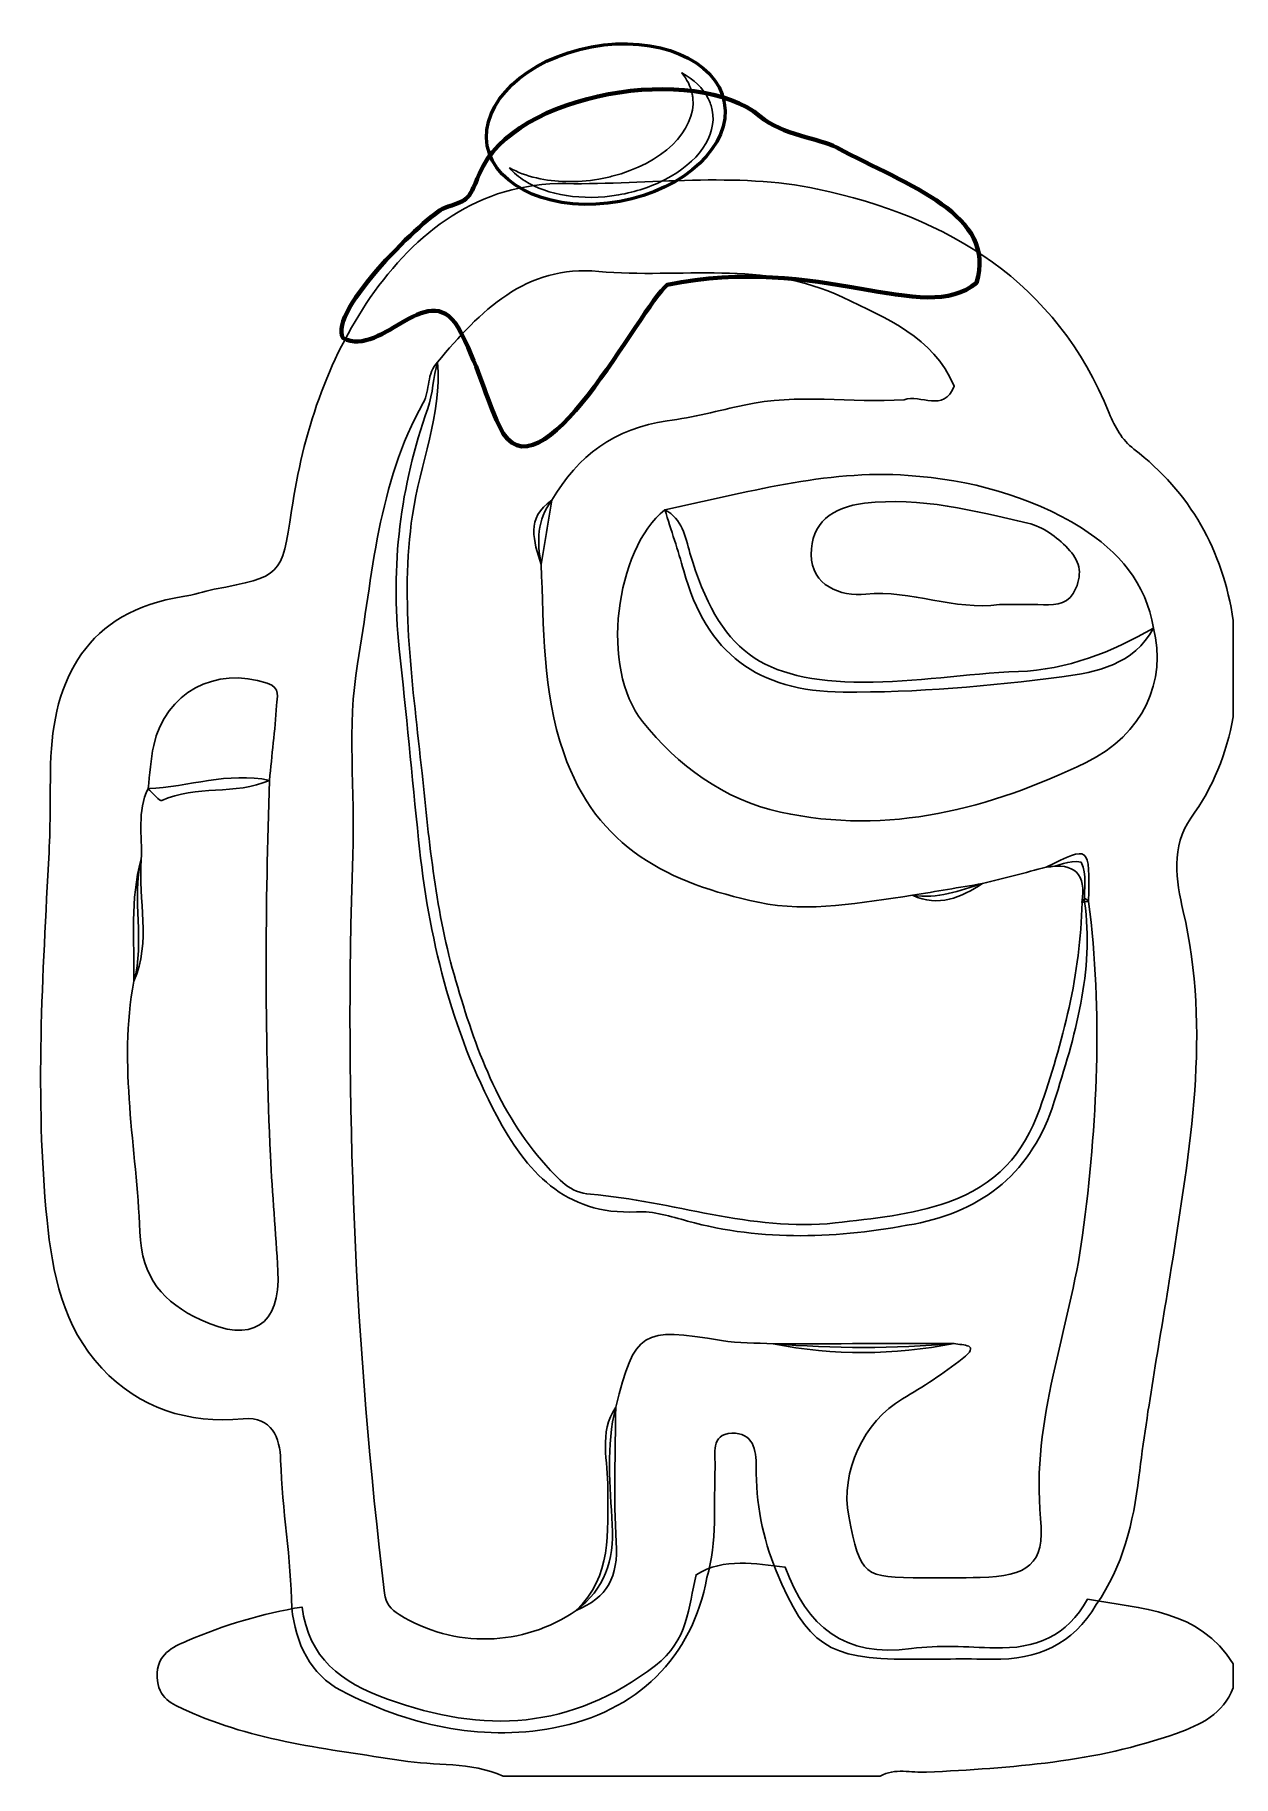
# Model space of a CAD drawing. Header units: inches. Extents: x 1.67 to 3.08, y 0.07 to 2.12.
import ezdxf

# ---------------------------------------------------------------- set-up
doc = ezdxf.new("R2010")
doc.units = ezdxf.units.IN
doc.header["$MEASUREMENT"] = 0
doc.layers.add('Layer 1', color=7, linetype='Continuous')

msp = doc.modelspace()

# ---------------------------------------------------------------- linework, layer by layer
at = {"layer": 'Layer 1', "color": 2, "lineweight": 53}
msp.add_open_spline([(2.3216, 2.1073), (2.2446, 2.0932), (2.1896, 2.041), (2.1988, 1.9908), (2.1988, 1.9908), (2.208, 1.9406), (2.2779, 1.9113), (2.3549, 1.9254), (2.3549, 1.9254), (2.4319, 1.9395), (2.4869, 1.9916), (2.4777, 2.0419), (2.4777, 2.0419), (2.4686, 2.0921), (2.3987, 2.1214), (2.3216, 2.1073)], degree=3, knots=[0, 0, 0, 0, 0.2, 0.2, 0.2, 0.2, 0.4, 0.4, 0.4, 0.4, 0.6, 0.6, 0.6, 0.6, 1, 1, 1, 1], dxfattribs=at)
at = {"layer": 'Layer 1', "color": 7, "lineweight": 140}
msp.add_open_spline([(2.1481, 1.9175), (2.1754, 1.9276), (2.1752, 1.9229), (2.1896, 1.958), (2.1896, 1.958), (2.2291, 2.0543), (2.445, 2.0885), (2.5199, 2.0254), (2.5199, 2.0254), (2.5463, 2.0031), (2.5889, 2), (2.6102, 1.9886), (2.6102, 1.9886), (2.6944, 1.9438), (2.7997, 1.9095), (2.7744, 1.8296), (2.7744, 1.8296), (2.7132, 1.7775), (2.5892, 1.8643), (2.4106, 1.8272), (2.4106, 1.8272), (2.3791, 1.8021), (2.2593, 1.562), (2.2131, 1.6607), (2.2131, 1.6607), (2.1946, 1.7001), (2.1926, 1.721), (2.1678, 1.7709), (2.1678, 1.7709), (2.1322, 1.8427), (2.0753, 1.7393), (2.0292, 1.7646), (2.0292, 1.7646), (2.0097, 1.7953), (2.1284, 1.9101), (2.1481, 1.9175)], degree=3, knots=[0, 0, 0, 0, 0.1, 0.1, 0.1, 0.1, 0.2, 0.2, 0.2, 0.2, 0.3, 0.3, 0.3, 0.3, 0.4, 0.4, 0.4, 0.4, 0.5, 0.5, 0.5, 0.5, 0.6, 0.6, 0.6, 0.6, 0.7, 0.7, 0.7, 0.7, 0.8, 0.8, 0.8, 0.8, 1, 1, 1, 1], dxfattribs=at)
at = {"layer": 'Layer 1', "color": 52}
msp.add_open_spline([(2.3455, 1.9549), (2.4042, 1.9697), (2.4447, 2.0085), (2.4407, 2.047), (2.4407, 2.047), (2.4405, 2.0485), (2.4403, 2.05), (2.44, 2.0515), (2.44, 2.0515), (2.4382, 2.0607), (2.4339, 2.0691), (2.4276, 2.0766), (2.4276, 2.0766), (2.4418, 2.0688), (2.4527, 2.0586), (2.4589, 2.0464), (2.4589, 2.0464), (2.461, 2.0421), (2.4626, 2.0376), (2.4635, 2.0329), (2.4635, 2.0329), (2.4695, 2.0023), (2.4465, 1.9709), (2.408, 1.951), (2.408, 1.951), (2.3921, 1.9428), (2.3736, 1.9365), (2.3533, 1.933), (2.3533, 1.933), (2.3102, 1.9256), (2.2696, 1.9327), (2.2429, 1.9495), (2.2429, 1.9495), (2.2359, 1.9539), (2.2298, 1.9591), (2.225, 1.9648), (2.225, 1.9648), (2.2343, 1.9597), (2.2451, 1.9557), (2.2569, 1.9529), (2.2569, 1.9529), (2.2786, 1.9479), (2.3038, 1.9471), (2.3299, 1.9515), (2.3299, 1.9515), (2.3352, 1.9524), (2.3404, 1.9536), (2.3455, 1.9549)], degree=3, knots=[0, 0, 0, 0, 0.076923, 0.076923, 0.076923, 0.076923, 0.153846, 0.153846, 0.153846, 0.153846, 0.230769, 0.230769, 0.230769, 0.230769, 0.307692, 0.307692, 0.307692, 0.307692, 0.384615, 0.384615, 0.384615, 0.384615, 0.461538, 0.461538, 0.461538, 0.461538, 0.538462, 0.538462, 0.538462, 0.538462, 0.615385, 0.615385, 0.615385, 0.615385, 0.692308, 0.692308, 0.692308, 0.692308, 0.769231, 0.769231, 0.769231, 0.769231, 0.846154, 0.846154, 0.846154, 0.846154, 1, 1, 1, 1], dxfattribs=at)
at = {"layer": 'Layer 1'}
msp.add_open_spline([(3.0766, 1.432), (3.0766, 1.3943), (3.0766, 1.3565), (3.0766, 1.3187), (3.0766, 1.3187), (3.0685, 1.2755), (3.0534, 1.2361), (3.0267, 1.1996), (3.0267, 1.1996), (3.0031, 1.1673), (3.0096, 1.1255), (3.0178, 1.0899), (3.0178, 1.0899), (3.0508, 0.9482), (3.0255, 0.8094), (3.0037, 0.67), (3.0037, 0.67), (2.9909, 0.5881), (2.9756, 0.5066), (2.9657, 0.4243), (2.9657, 0.4243), (2.9592, 0.3709), (2.9467, 0.3193), (2.9155, 0.2741), (2.9155, 0.2741), (2.888, 0.2274), (2.8461, 0.2089), (2.7933, 0.2099), (2.7933, 0.2099), (2.7604, 0.2105), (2.7275, 0.2099), (2.6946, 0.2099), (2.6946, 0.2099), (2.5994, 0.21), (2.5753, 0.2261), (2.5388, 0.3137), (2.5388, 0.3137), (2.5224, 0.3529), (2.5151, 0.3939), (2.5153, 0.4364), (2.5153, 0.4364), (2.5154, 0.456), (2.5115, 0.4771), (2.4865, 0.4758), (2.4865, 0.4758), (2.4611, 0.4746), (2.4675, 0.4513), (2.4669, 0.4357), (2.4669, 0.4357), (2.4651, 0.3924), (2.4696, 0.3486), (2.4572, 0.306), (2.4572, 0.306), (2.4402, 0.2124), (2.3753, 0.1475), (2.277, 0.1291), (2.277, 0.1291), (2.1885, 0.1126), (2.1048, 0.1329), (2.0268, 0.173), (2.0268, 0.173), (1.9907, 0.1915), (1.9731, 0.2288), (1.9687, 0.2702), (1.9687, 0.2702), (1.9679, 0.3283), (1.9574, 0.3857), (1.9556, 0.4439), (1.9556, 0.4439), (1.9548, 0.4704), (1.9458, 0.4958), (1.9116, 0.4928), (1.9116, 0.4928), (1.8465, 0.4869), (1.7898, 0.5048), (1.745, 0.5525), (1.745, 0.5525), (1.6995, 0.6009), (1.6869, 0.6645), (1.6807, 0.7265), (1.6807, 0.7265), (1.6663, 0.8705), (1.6756, 1.015), (1.6831, 1.1592), (1.6831, 1.1592), (1.6849, 1.1937), (1.6841, 1.2283), (1.6849, 1.2629), (1.6849, 1.2629), (1.6872, 1.3639), (1.7281, 1.4432), (1.8407, 1.4603), (1.8407, 1.4603), (1.853, 1.4622), (1.865, 1.4665), (1.8774, 1.4689), (1.8774, 1.4689), (1.9559, 1.4841), (1.957, 1.4839), (1.9685, 1.5618), (1.9685, 1.5618), (1.9817, 1.652), (2.0105, 1.739), (2.0611, 1.8121), (2.0611, 1.8121), (2.114, 1.8886), (2.1882, 1.9477), (2.2912, 1.9463), (2.2912, 1.9463), (2.3901, 1.9449), (2.4909, 1.9604), (2.5875, 1.9398), (2.5875, 1.9398), (2.741, 1.9072), (2.8682, 1.8314), (2.9306, 1.6761), (2.9306, 1.6761), (2.9373, 1.6596), (2.9457, 1.6448), (2.9597, 1.634), (2.9597, 1.634), (3.0262, 1.5826), (3.0644, 1.5149), (3.0766, 1.432)], degree=3, knots=[0, 0, 0, 0, 0.03125, 0.03125, 0.03125, 0.03125, 0.0625, 0.0625, 0.0625, 0.0625, 0.09375, 0.09375, 0.09375, 0.09375, 0.125, 0.125, 0.125, 0.125, 0.15625, 0.15625, 0.15625, 0.15625, 0.1875, 0.1875, 0.1875, 0.1875, 0.21875, 0.21875, 0.21875, 0.21875, 0.25, 0.25, 0.25, 0.25, 0.28125, 0.28125, 0.28125, 0.28125, 0.3125, 0.3125, 0.3125, 0.3125, 0.34375, 0.34375, 0.34375, 0.34375, 0.375, 0.375, 0.375, 0.375, 0.40625, 0.40625, 0.40625, 0.40625, 0.4375, 0.4375, 0.4375, 0.4375, 0.46875, 0.46875, 0.46875, 0.46875, 0.5, 0.5, 0.5, 0.5, 0.53125, 0.53125, 0.53125, 0.53125, 0.5625, 0.5625, 0.5625, 0.5625, 0.59375, 0.59375, 0.59375, 0.59375, 0.625, 0.625, 0.625, 0.625, 0.65625, 0.65625, 0.65625, 0.65625, 0.6875, 0.6875, 0.6875, 0.6875, 0.71875, 0.71875, 0.71875, 0.71875, 0.75, 0.75, 0.75, 0.75, 0.78125, 0.78125, 0.78125, 0.78125, 0.8125, 0.8125, 0.8125, 0.8125, 0.84375, 0.84375, 0.84375, 0.84375, 0.875, 0.875, 0.875, 0.875, 0.90625, 0.90625, 0.90625, 0.90625, 0.9375, 0.9375, 0.9375, 0.9375, 1, 1, 1, 1], dxfattribs=at)
at = {"layer": 'Layer 1', "color": 70}
msp.add_open_spline([(2.5012, 1.6856), (2.471, 1.6793), (2.4411, 1.6711), (2.4106, 1.667), (2.4106, 1.667), (2.3491, 1.6586), (2.3053, 1.6261), (2.2746, 1.5736), (2.2746, 1.5736), (2.2574, 1.5506), (2.2569, 1.5249), (2.2622, 1.4982), (2.2622, 1.4982), (2.2655, 1.4237), (2.2632, 1.3502), (2.2887, 1.2763), (2.2887, 1.2763), (2.3277, 1.1637), (2.4137, 1.1228), (2.5174, 1.1007), (2.5174, 1.1007), (2.5785, 1.0877), (2.6389, 1.1004), (2.6992, 1.1088), (2.6992, 1.1088), (2.7283, 1.1041), (2.7548, 1.1143), (2.7817, 1.1226), (2.7817, 1.1226), (2.8067, 1.129), (2.8317, 1.1354), (2.8566, 1.1419), (2.8566, 1.1419), (2.8704, 1.1418), (2.8829, 1.1514), (2.8976, 1.1477), (2.8976, 1.1477), (2.9054, 1.1327), (2.9002, 1.1167), (2.9017, 1.1014), (2.9017, 1.1014), (2.9135, 1.0194), (2.89, 0.9427), (2.866, 0.866), (2.866, 0.866), (2.8404, 0.784), (2.7831, 0.7375), (2.701, 0.722), (2.701, 0.722), (2.6122, 0.7052), (2.5231, 0.701), (2.4345, 0.7255), (2.4345, 0.7255), (2.4148, 0.7309), (2.3944, 0.7375), (2.3743, 0.7364), (2.3743, 0.7364), (2.2898, 0.7318), (2.244, 0.7851), (2.2099, 0.8494), (2.2099, 0.8494), (2.1562, 0.9505), (2.1296, 1.0601), (2.1179, 1.174), (2.1179, 1.174), (2.1103, 1.2489), (2.1033, 1.3239), (2.0952, 1.3987), (2.0952, 1.3987), (2.0847, 1.4968), (2.0964, 1.5901), (2.1288, 1.6815), (2.1288, 1.6815), (2.1353, 1.6998), (2.1345, 1.7185), (2.1404, 1.7362), (2.1404, 1.7362), (2.1899, 1.7963), (2.2444, 1.8511), (2.3299, 1.843), (2.3299, 1.843), (2.4256, 1.8341), (2.5247, 1.8569), (2.6168, 1.8125), (2.6168, 1.8125), (2.6687, 1.7875), (2.7232, 1.7665), (2.7483, 1.7081), (2.7483, 1.7081), (2.7361, 1.6758), (2.7084, 1.6993), (2.6894, 1.6919), (2.6894, 1.6919), (2.6267, 1.6881), (2.5635, 1.6995), (2.5012, 1.6856)], degree=3, knots=[0, 0, 0, 0, 0.04, 0.04, 0.04, 0.04, 0.08, 0.08, 0.08, 0.08, 0.12, 0.12, 0.12, 0.12, 0.16, 0.16, 0.16, 0.16, 0.2, 0.2, 0.2, 0.2, 0.24, 0.24, 0.24, 0.24, 0.28, 0.28, 0.28, 0.28, 0.32, 0.32, 0.32, 0.32, 0.36, 0.36, 0.36, 0.36, 0.4, 0.4, 0.4, 0.4, 0.44, 0.44, 0.44, 0.44, 0.48, 0.48, 0.48, 0.48, 0.52, 0.52, 0.52, 0.52, 0.56, 0.56, 0.56, 0.56, 0.6, 0.6, 0.6, 0.6, 0.64, 0.64, 0.64, 0.64, 0.68, 0.68, 0.68, 0.68, 0.72, 0.72, 0.72, 0.72, 0.76, 0.76, 0.76, 0.76, 0.8, 0.8, 0.8, 0.8, 0.84, 0.84, 0.84, 0.84, 0.88, 0.88, 0.88, 0.88, 0.92, 0.92, 0.92, 0.92, 1, 1, 1, 1], dxfattribs=at)
at = {"layer": 'Layer 1', "color": 84}
for points, knots in [([(2.1404, 1.7362), (2.1451, 1.6739), (2.1196, 1.6165), (2.1107, 1.5563), (2.1107, 1.5563), (2.0957, 1.4541), (2.1116, 1.3533), (2.122, 1.2526), (2.122, 1.2526), (2.1305, 1.1705), (2.1384, 1.088), (2.1618, 1.0081), (2.1618, 1.0081), (2.1847, 0.9296), (2.2116, 0.8536), (2.2678, 0.7912), (2.2678, 0.7912), (2.2828, 0.7745), (2.296, 0.7589), (2.3203, 0.757), (2.3203, 0.757), (2.4166, 0.7495), (2.5093, 0.7124), (2.6081, 0.7233), (2.6081, 0.7233), (2.6532, 0.7283), (2.6973, 0.7328), (2.7411, 0.7478), (2.7411, 0.7478), (2.7969, 0.767), (2.8307, 0.805), (2.8489, 0.8575), (2.8489, 0.8575), (2.8762, 0.9361), (2.8972, 1.0164), (2.8987, 1.1004), (2.8987, 1.1004), (2.9005, 1.1055), (2.903, 1.106), (2.9064, 1.1017), (2.9064, 1.1017), (2.9231, 0.9703), (2.9169, 0.8403), (2.8993, 0.7087), (2.8993, 0.7087), (2.8844, 0.5976), (2.8384, 0.4917), (2.85, 0.3756), (2.85, 0.3756), (2.8554, 0.3207), (2.8346, 0.308), (2.7788, 0.3061), (2.7788, 0.3061), (2.7568, 0.3053), (2.7348, 0.3058), (2.7128, 0.3058), (2.7128, 0.3058), (2.6404, 0.3058), (2.6379, 0.3078), (2.6242, 0.3781), (2.6242, 0.3781), (2.6139, 0.4302), (2.642, 0.4897), (2.6875, 0.5163), (2.6875, 0.5163), (2.7118, 0.5305), (2.7356, 0.546), (2.7578, 0.5634), (2.7578, 0.5634), (2.7802, 0.581), (2.7586, 0.5791), (2.7482, 0.5813), (2.7482, 0.5813), (2.6772, 0.5751), (2.6063, 0.5754), (2.5353, 0.5811), (2.5353, 0.5811), (2.515, 0.5823), (2.4944, 0.5814), (2.4745, 0.5848), (2.4745, 0.5848), (2.3809, 0.6011), (2.3723, 0.5961), (2.3499, 0.5064), (2.3499, 0.5064), (2.3383, 0.4606), (2.3434, 0.4139), (2.3459, 0.3681), (2.3459, 0.3681), (2.3481, 0.3253), (2.3368, 0.2928), (2.3034, 0.2673), (2.3034, 0.2673), (2.2412, 0.2242), (2.1591, 0.2225), (2.0952, 0.2624), (2.0952, 0.2624), (2.0852, 0.2686), (2.0792, 0.2752), (2.0777, 0.2878), (2.0777, 0.2878), (2.0434, 0.5764), (2.0304, 0.866), (2.0406, 1.1562), (2.0406, 1.1562), (2.0433, 1.2313), (2.0335, 1.3074), (2.0461, 1.3812), (2.0461, 1.3812), (2.0639, 1.4852), (2.0697, 1.5931), (2.1234, 1.6883), (2.1234, 1.6883), (2.1319, 1.7034), (2.127, 1.723), (2.1404, 1.7362)], [0, 0, 0, 0, 0.033333, 0.033333, 0.033333, 0.033333, 0.066667, 0.066667, 0.066667, 0.066667, 0.1, 0.1, 0.1, 0.1, 0.133333, 0.133333, 0.133333, 0.133333, 0.166667, 0.166667, 0.166667, 0.166667, 0.2, 0.2, 0.2, 0.2, 0.233333, 0.233333, 0.233333, 0.233333, 0.266667, 0.266667, 0.266667, 0.266667, 0.3, 0.3, 0.3, 0.3, 0.333333, 0.333333, 0.333333, 0.333333, 0.366667, 0.366667, 0.366667, 0.366667, 0.4, 0.4, 0.4, 0.4, 0.433333, 0.433333, 0.433333, 0.433333, 0.466667, 0.466667, 0.466667, 0.466667, 0.5, 0.5, 0.5, 0.5, 0.533333, 0.533333, 0.533333, 0.533333, 0.566667, 0.566667, 0.566667, 0.566667, 0.6, 0.6, 0.6, 0.6, 0.633333, 0.633333, 0.633333, 0.633333, 0.666667, 0.666667, 0.666667, 0.666667, 0.7, 0.7, 0.7, 0.7, 0.733333, 0.733333, 0.733333, 0.733333, 0.766667, 0.766667, 0.766667, 0.766667, 0.8, 0.8, 0.8, 0.8, 0.833333, 0.833333, 0.833333, 0.833333, 0.866667, 0.866667, 0.866667, 0.866667, 0.9, 0.9, 0.9, 0.9, 0.933333, 0.933333, 0.933333, 0.933333, 1, 1, 1, 1]), ([(1.9424, 1.2441), (1.9377, 1.0969), (1.9365, 0.9498), (1.9436, 0.8026), (1.9436, 0.8026), (1.9457, 0.7573), (1.9499, 0.712), (1.9524, 0.6667), (1.9524, 0.6667), (1.9558, 0.6024), (1.9215, 0.5809), (1.8616, 0.6091), (1.8616, 0.6091), (1.8177, 0.6299), (1.7919, 0.658), (1.7899, 0.7129), (1.7899, 0.7129), (1.7862, 0.8112), (1.7642, 0.9088), (1.7828, 1.0077), (1.7828, 1.0077), (1.7965, 1.0548), (1.7797, 1.1038), (1.7916, 1.1509), (1.7916, 1.1509), (1.793, 1.1789), (1.7863, 1.2076), (1.7997, 1.2344), (1.7997, 1.2344), (1.8474, 1.2363), (1.8939, 1.2545), (1.9424, 1.2441)], [0, 0, 0, 0, 0.111111, 0.111111, 0.111111, 0.111111, 0.222222, 0.222222, 0.222222, 0.222222, 0.333333, 0.333333, 0.333333, 0.333333, 0.444444, 0.444444, 0.444444, 0.444444, 0.555556, 0.555556, 0.555556, 0.555556, 0.666667, 0.666667, 0.666667, 0.666667, 0.777778, 0.777778, 0.777778, 0.777778, 1, 1, 1, 1])]:
    msp.add_open_spline(points, degree=3, knots=knots, dxfattribs=at)
at = {"layer": 'Layer 1', "color": 151}
msp.add_open_spline([(2.9828, 1.4231), (2.9596, 1.3802), (2.9159, 1.3713), (2.8751, 1.366), (2.8751, 1.366), (2.7898, 1.3548), (2.7039, 1.3473), (2.6175, 1.348), (2.6175, 1.348), (2.5163, 1.3487), (2.4572, 1.3933), (2.4299, 1.4908), (2.4299, 1.4908), (2.4232, 1.5149), (2.4152, 1.5386), (2.4077, 1.5625), (2.4077, 1.5625), (2.5024, 1.5819), (2.5963, 1.6101), (2.6942, 1.6029), (2.6942, 1.6029), (2.7661, 1.5976), (2.8361, 1.5799), (2.898, 1.5411), (2.898, 1.5411), (2.9415, 1.5138), (2.9742, 1.4765), (2.9828, 1.4231)], degree=3, knots=[0, 0, 0, 0, 0.125, 0.125, 0.125, 0.125, 0.25, 0.25, 0.25, 0.25, 0.375, 0.375, 0.375, 0.375, 0.5, 0.5, 0.5, 0.5, 0.625, 0.625, 0.625, 0.625, 0.75, 0.75, 0.75, 0.75, 1, 1, 1, 1], dxfattribs=at)
at = {"layer": 'Layer 1', "color": 72}
for points, knots in [([(2.2622, 1.4982), (2.2534, 1.5255), (2.2439, 1.5528), (2.2746, 1.5736), (2.2746, 1.5736), (2.2705, 1.5485), (2.2664, 1.5234), (2.2622, 1.4982)], [0, 0, 0, 0, 0.333333, 0.333333, 0.333333, 0.333333, 1, 1, 1, 1]), ([(1.9424, 1.2441), (1.9023, 1.226), (1.856, 1.2395), (1.8158, 1.2202), (1.8158, 1.2202), (1.8133, 1.219), (1.8052, 1.2294), (1.7997, 1.2344), (1.7997, 1.2344), (1.8018, 1.2513), (1.8025, 1.2685), (1.8062, 1.285), (1.8062, 1.285), (1.8201, 1.3476), (1.8787, 1.3787), (1.9399, 1.3584), (1.9399, 1.3584), (1.9562, 1.353), (1.9514, 1.3417), (1.9508, 1.3323), (1.9508, 1.3323), (1.9489, 1.3029), (1.9453, 1.2735), (1.9424, 1.2441)], [0, 0, 0, 0, 0.142857, 0.142857, 0.142857, 0.142857, 0.285714, 0.285714, 0.285714, 0.285714, 0.428571, 0.428571, 0.428571, 0.428571, 0.571429, 0.571429, 0.571429, 0.571429, 0.714286, 0.714286, 0.714286, 0.714286, 1, 1, 1, 1])]:
    msp.add_open_spline(points, degree=3, knots=knots, dxfattribs=at)
at = {"layer": 'Layer 1', "color": 157}
msp.add_open_spline([(2.9828, 1.4231), (2.9989, 1.3624), (2.9708, 1.2974), (2.9037, 1.2652), (2.9037, 1.2652), (2.7904, 1.2107), (2.6713, 1.1788), (2.5439, 1.2067), (2.5439, 1.2067), (2.4765, 1.2215), (2.4231, 1.2615), (2.3814, 1.3134), (2.3814, 1.3134), (2.3314, 1.3756), (2.3492, 1.5153), (2.4077, 1.5625), (2.4077, 1.5625), (2.4286, 1.5519), (2.4316, 1.5309), (2.4373, 1.5115), (2.4373, 1.5115), (2.4717, 1.3961), (2.5203, 1.3606), (2.6414, 1.3596), (2.6414, 1.3596), (2.7026, 1.3591), (2.7628, 1.37), (2.8238, 1.3721), (2.8238, 1.3721), (2.8809, 1.3741), (2.9334, 1.3949), (2.9828, 1.4231)], degree=3, knots=[0, 0, 0, 0, 0.111111, 0.111111, 0.111111, 0.111111, 0.222222, 0.222222, 0.222222, 0.222222, 0.333333, 0.333333, 0.333333, 0.333333, 0.444444, 0.444444, 0.444444, 0.444444, 0.555556, 0.555556, 0.555556, 0.555556, 0.666667, 0.666667, 0.666667, 0.666667, 0.777778, 0.777778, 0.777778, 0.777778, 1, 1, 1, 1], dxfattribs=at)
at = {"layer": 'Layer 1', "color": 7}
msp.add_open_spline([(2.8014, 1.4509), (2.7483, 1.4435), (2.6979, 1.4686), (2.6442, 1.4632), (2.6442, 1.4632), (2.6145, 1.4602), (2.5802, 1.4731), (2.5799, 1.51), (2.5799, 1.51), (2.5796, 1.5464), (2.6046, 1.5658), (2.6428, 1.5702), (2.6428, 1.5702), (2.7091, 1.5778), (2.7718, 1.5613), (2.8349, 1.5467), (2.8349, 1.5467), (2.8531, 1.5424), (2.8686, 1.531), (2.882, 1.517), (2.882, 1.517), (2.8955, 1.5029), (2.8994, 1.4886), (2.8915, 1.4701), (2.8915, 1.4701), (2.8838, 1.452), (2.8697, 1.4503), (2.8532, 1.4508), (2.8532, 1.4508), (2.8359, 1.4514), (2.8186, 1.4509), (2.8014, 1.4509)], degree=3, knots=[0, 0, 0, 0, 0.111111, 0.111111, 0.111111, 0.111111, 0.222222, 0.222222, 0.222222, 0.222222, 0.333333, 0.333333, 0.333333, 0.333333, 0.444444, 0.444444, 0.444444, 0.444444, 0.555556, 0.555556, 0.555556, 0.555556, 0.666667, 0.666667, 0.666667, 0.666667, 0.777778, 0.777778, 0.777778, 0.777778, 1, 1, 1, 1], dxfattribs=at)
at = {"layer": 'Layer 1', "color": 95}
for points, knots in [([(1.7916, 1.1509), (1.7877, 1.1033), (1.8036, 1.0543), (1.7828, 1.0077), (1.7828, 1.0077), (1.784, 1.0556), (1.7779, 1.1039), (1.7916, 1.1509)], [0, 0, 0, 0, 0.333333, 0.333333, 0.333333, 0.333333, 1, 1, 1, 1]), ([(2.5353, 0.5811), (2.6062, 0.5812), (2.6772, 0.5813), (2.7481, 0.5813), (2.7481, 0.5813), (2.6772, 0.568), (2.6063, 0.5665), (2.5353, 0.5811)], [0, 0, 0, 0, 0.333333, 0.333333, 0.333333, 0.333333, 1, 1, 1, 1]), ([(2.3034, 0.2673), (2.3459, 0.3074), (2.3401, 0.3593), (2.3407, 0.4107), (2.3407, 0.4107), (2.3411, 0.4425), (2.3295, 0.4763), (2.3499, 0.5064), (2.3499, 0.5064), (2.3498, 0.4535), (2.3471, 0.4004), (2.3506, 0.3477), (2.3506, 0.3477), (2.3532, 0.3076), (2.34, 0.2819), (2.3034, 0.2673)], [0, 0, 0, 0, 0.2, 0.2, 0.2, 0.2, 0.4, 0.4, 0.4, 0.4, 0.6, 0.6, 0.6, 0.6, 1, 1, 1, 1])]:
    msp.add_open_spline(points, degree=3, knots=knots, dxfattribs=at)
at = {"layer": 'Layer 1', "color": 93}
msp.add_open_spline([(2.9064, 1.1017), (2.9038, 1.1014), (2.9012, 1.1009), (2.8986, 1.1004), (2.8986, 1.1004), (2.904, 1.1339), (2.8898, 1.1476), (2.8566, 1.1419), (2.8566, 1.1419), (2.9079, 1.1675), (2.9079, 1.1675), (2.9064, 1.1017)], degree=3, knots=[0, 0, 0, 0, 0.25, 0.25, 0.25, 0.25, 0.5, 0.5, 0.5, 0.5, 1, 1, 1, 1], dxfattribs=at)
at = {"layer": 'Layer 1', "color": 83}
msp.add_open_spline([(2.7817, 1.1226), (2.7562, 1.1064), (2.7299, 1.0944), (2.6992, 1.1088), (2.6992, 1.1088), (2.7267, 1.1134), (2.7542, 1.118), (2.7817, 1.1226)], degree=3, knots=[0, 0, 0, 0, 0.333333, 0.333333, 0.333333, 0.333333, 1, 1, 1, 1], dxfattribs=at)
at = {"layer": 'Layer 1', "color": 250}
msp.add_open_spline([(2.2173, 0.0723), (2.1792, 0.0895), (2.1375, 0.0841), (2.0976, 0.0906), (2.0976, 0.0906), (2.0116, 0.1044), (1.9245, 0.1129), (1.8442, 0.1499), (1.8442, 0.1499), (1.8285, 0.1571), (1.811, 0.1636), (1.8103, 0.1888), (1.8103, 0.1888), (1.8095, 0.2163), (1.8284, 0.224), (1.8457, 0.2315), (1.8457, 0.2315), (1.889, 0.2501), (1.9341, 0.2636), (1.9808, 0.2713), (1.9808, 0.2713), (1.9886, 0.2111), (2.0261, 0.183), (2.0815, 0.1629), (2.0815, 0.1629), (2.195, 0.1217), (2.2976, 0.1265), (2.3966, 0.2025), (2.3966, 0.2025), (2.4353, 0.2322), (2.4355, 0.2707), (2.4445, 0.3093), (2.4445, 0.3093), (2.478, 0.3296), (2.5139, 0.3224), (2.5495, 0.3182), (2.5495, 0.3182), (2.5746, 0.2487), (2.6192, 0.2114), (2.6979, 0.2224), (2.6979, 0.2224), (2.7301, 0.227), (2.7634, 0.2241), (2.7962, 0.2232), (2.7962, 0.2232), (2.8436, 0.2218), (2.8815, 0.2372), (2.9051, 0.2804), (2.9051, 0.2804), (2.9686, 0.2694), (3.0365, 0.2684), (3.0766, 0.2045), (3.0766, 0.2045), (3.0766, 0.195), (3.0766, 0.1856), (3.0766, 0.1761), (3.0766, 0.1761), (3.0646, 0.1454), (3.0385, 0.1328), (3.0098, 0.1226), (3.0098, 0.1226), (2.9147, 0.0886), (2.8154, 0.082), (2.7158, 0.0769), (2.7158, 0.0769), (2.6976, 0.076), (2.6786, 0.0822), (2.6611, 0.0723), (2.6611, 0.0723), (2.5131, 0.0723), (2.3652, 0.0723), (2.2173, 0.0723)], degree=3, knots=[0, 0, 0, 0, 0.052632, 0.052632, 0.052632, 0.052632, 0.105263, 0.105263, 0.105263, 0.105263, 0.157895, 0.157895, 0.157895, 0.157895, 0.210526, 0.210526, 0.210526, 0.210526, 0.263158, 0.263158, 0.263158, 0.263158, 0.315789, 0.315789, 0.315789, 0.315789, 0.368421, 0.368421, 0.368421, 0.368421, 0.421053, 0.421053, 0.421053, 0.421053, 0.473684, 0.473684, 0.473684, 0.473684, 0.526316, 0.526316, 0.526316, 0.526316, 0.578947, 0.578947, 0.578947, 0.578947, 0.631579, 0.631579, 0.631579, 0.631579, 0.684211, 0.684211, 0.684211, 0.684211, 0.736842, 0.736842, 0.736842, 0.736842, 0.789474, 0.789474, 0.789474, 0.789474, 0.842105, 0.842105, 0.842105, 0.842105, 0.894737, 0.894737, 0.894737, 0.894737, 1, 1, 1, 1], dxfattribs=at)

doc.saveas('drawing.dxf')
